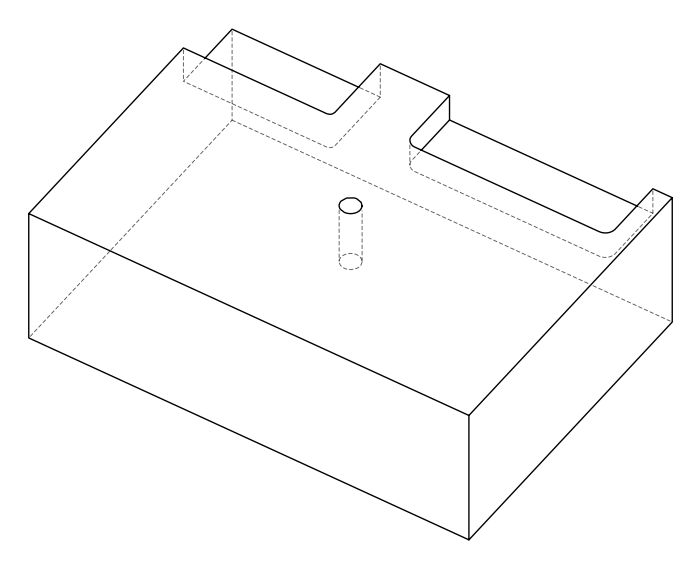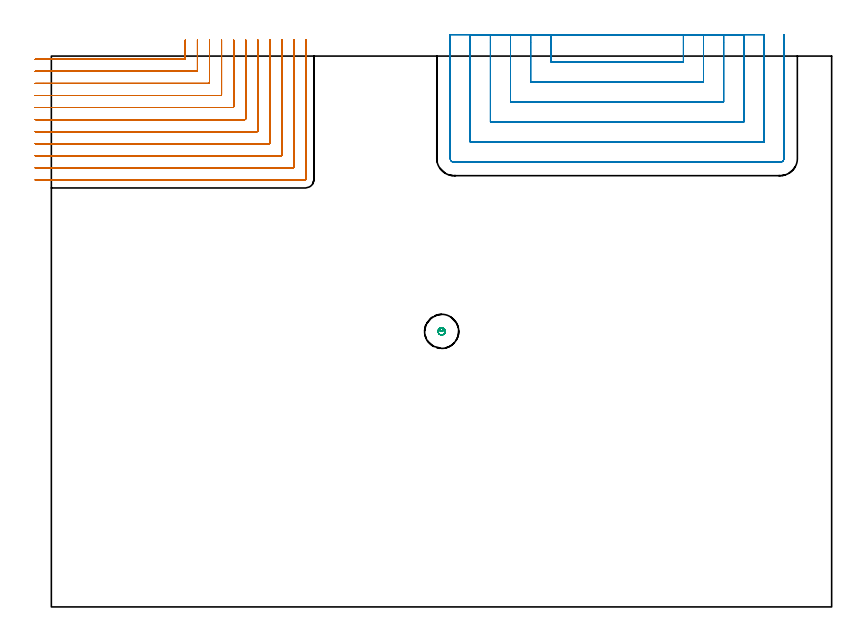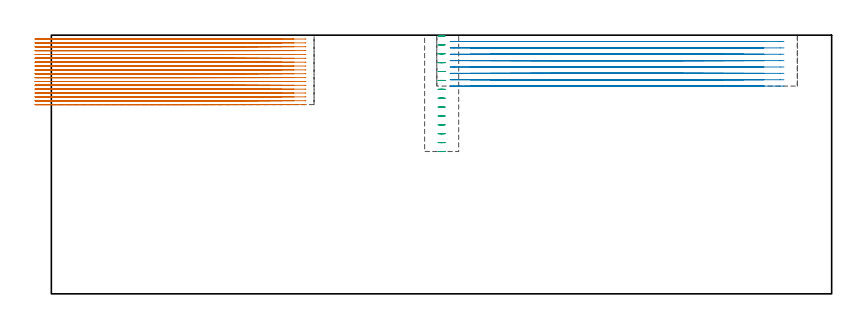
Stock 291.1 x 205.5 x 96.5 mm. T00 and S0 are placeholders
(PLAN: 3 operations, 1 tool changes, 76.9 min)
(1 MILL_CORNER_NOTCH_RECTANGULAR | CORNER_NOTCH_RECTANGULAR | NXT0201_008 | Follow Part, ap 1.5, ae 75% | 47.78 min | 124832 mm3)
(2 MILL_SLOT | SLOT_PARTIAL_RECTANGULAR | NXT0201_010 | Follow Part, ap 2.5, ae 75% | 28.43 min | 113656 mm3)
(3 MILL_BLIND_HOLE_FROM_SOLID_MATERIAL | STEP1POCKET | NXT0201_010 | Spiral | 0.73 min | 5492 mm3)
(TOOL NXT0201_008 | ENDMILL 6mm [2P460-0600-NA 1630] | D6 FL26 Z6)
(TOOL NXT0201_010 | ENDMILL 10mm [2P460-1000-NA 1630] | D10 FL30 Z6)
(OP 1 MILL_CORNER_NOTCH_RECTANGULAR)
G17 G21 G94 G90
T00 M6
G54
G17 G0 G90 X-6. Y204.3 S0 M3
G43 Z106.5 H1
Z95.061
G94 G1 X-3. F250.
X49.704 F500.
G3 X50. Y204.596 R0.3
G1 Y208.5
Y211.5 F250.
G0 Z106.5
X-6. Y199.8
Z95.061
G1 X-3.
X54.203 F500.
G3 X54.5 Y200.097 R0.3
G1 Y208.5
Y211.5 F250.
G0 Z106.5
X-6. Y195.3
Z95.061
G1 X-3.
X58.703 F500.
G3 X59. Y195.597 R0.3
G1 Y208.5
Y211.5 F250.
G0 Z106.5
X-6. Y190.8
Z95.061
G1 X-3.
X63.203 F500.
G3 X63.5 Y191.097 R0.3
G1 Y208.5
Y211.5 F250.
G0 Z106.5
X-6. Y186.3
Z95.061
G1 X-3.
X67.703 F500.
G3 X68. Y186.597 R0.3
G1 Y208.5
Y211.5 F250.
G0 Z106.5
X-6. Y181.8
Z95.061
G1 X-3.
X72.203 F500.
G3 X72.5 Y182.097 R0.3
G1 Y208.5
Y211.5 F250.
G0 Z106.5
X-6. Y177.3
Z95.061
G1 X-3.
X76.703 F500.
G3 X77. Y177.597 R0.3
G1 Y208.5
Y211.5 F250.
G0 Z106.5
X-6. Y172.8
Z95.061
G1 X-3.
X81.203 F500.
G3 X81.5 Y173.097 R0.3
G1 Y208.5
Y211.5 F250.
G0 Z106.5
X-6. Y168.3
Z95.061
G1 X-3.
X85.702 F500.
G3 X86. Y168.598 R0.3
G1 Y208.5
Y211.5 F250.
G0 Z106.5
X-6. Y163.8
Z95.061
G1 X-3.
X90.202 F500.
G3 X90.5 Y164.098 R0.3
G1 Y208.5
Y211.5 F250.
G0 Z106.5
X-6. Y159.3
Z95.061
G1 X-3.
X94.702 F500.
G3 X95. Y159.598 R0.3
G1 Y208.5
Y211.5 F250.
G0 Z106.5
X-6. Y204.3
Z93.622
G1 X-3.
X49.704 F500.
G3 X50. Y204.596 R0.3
G1 Y208.5
Y211.5 F250.
G0 Z106.5
X-6. Y199.8
Z93.622
G1 X-3.
X54.203 F500.
G3 X54.5 Y200.097 R0.3
G1 Y208.5
Y211.5 F250.
G0 Z106.5
X-6. Y195.3
Z93.622
G1 X-3.
X58.703 F500.
G3 X59. Y195.597 R0.3
G1 Y208.5
Y211.5 F250.
G0 Z106.5
X-6. Y190.8
Z93.622
G1 X-3.
X63.203 F500.
G3 X63.5 Y191.097 R0.3
G1 Y208.5
Y211.5 F250.
G0 Z106.5
X-6. Y186.3
Z93.622
G1 X-3.
X67.703 F500.
G3 X68. Y186.597 R0.3
G1 Y208.5
Y211.5 F250.
G0 Z106.5
X-6. Y181.8
Z93.622
G1 X-3.
X72.203 F500.
G3 X72.5 Y182.097 R0.3
G1 Y208.5
Y211.5 F250.
G0 Z106.5
X-6. Y177.3
Z93.622
G1 X-3.
X76.703 F500.
G3 X77. Y177.597 R0.3
G1 Y208.5
Y211.5 F250.
G0 Z106.5
X-6. Y172.8
Z93.622
G1 X-3.
X81.203 F500.
G3 X81.5 Y173.097 R0.3
G1 Y208.5
Y211.5 F250.
G0 Z106.5
X-6. Y168.3
Z93.622
G1 X-3.
X85.702 F500.
G3 X86. Y168.598 R0.3
G1 Y208.5
Y211.5 F250.
G0 Z106.5
X-6. Y163.8
Z93.622
G1 X-3.
X90.202 F500.
G3 X90.5 Y164.098 R0.3
G1 Y208.5
Y211.5 F250.
G0 Z106.5
X-6. Y159.3
Z93.622
G1 X-3.
X94.702 F500.
G3 X95. Y159.598 R0.3
G1 Y208.5
Y211.5 F250.
G0 Z106.5
X-6. Y204.3
Z92.183
G1 X-3.
X49.704 F500.
G3 X50. Y204.596 R0.3
G1 Y208.5
Y211.5 F250.
G0 Z106.5
X-6. Y199.8
Z92.183
G1 X-3.
X54.203 F500.
G3 X54.5 Y200.097 R0.3
G1 Y208.5
Y211.5 F250.
G0 Z106.5
X-6. Y195.3
Z92.183
G1 X-3.
X58.703 F500.
G3 X59. Y195.597 R0.3
G1 Y208.5
Y211.5 F250.
G0 Z106.5
X-6. Y190.8
Z92.183
G1 X-3.
X63.203 F500.
G3 X63.5 Y191.097 R0.3
G1 Y208.5
Y211.5 F250.
G0 Z106.5
X-6. Y186.3
Z92.183
G1 X-3.
X67.703 F500.
G3 X68. Y186.597 R0.3
G1 Y208.5
Y211.5 F250.
G0 Z106.5
X-6. Y181.8
Z92.183
G1 X-3.
X72.203 F500.
G3 X72.5 Y182.097 R0.3
G1 Y208.5
Y211.5 F250.
G0 Z106.5
X-6. Y177.3
Z92.183
G1 X-3.
X76.703 F500.
G3 X77. Y177.597 R0.3
G1 Y208.5
Y211.5 F250.
G0 Z106.5
X-6. Y172.8
Z92.183
G1 X-3.
X81.203 F500.
G3 X81.5 Y173.097 R0.3
G1 Y208.5
Y211.5 F250.
G0 Z106.5
X-6. Y168.3
Z92.183
G1 X-3.
X85.702 F500.
G3 X86. Y168.598 R0.3
G1 Y208.5
Y211.5 F250.
G0 Z106.5
X-6. Y163.8
Z92.183
G1 X-3.
X90.202 F500.
G3 X90.5 Y164.098 R0.3
G1 Y208.5
Y211.5 F250.
G0 Z106.5
X-6. Y159.3
Z92.183
G1 X-3.
X94.702 F500.
G3 X95. Y159.598 R0.3
G1 Y208.5
Y211.5 F250.
G0 Z106.5
X-6. Y204.3
Z90.744
G1 X-3.
X49.704 F500.
G3 X50. Y204.596 R0.3
G1 Y208.5
Y211.5 F250.
G0 Z106.5
X-6. Y199.8
Z90.744
G1 X-3.
X54.203 F500.
G3 X54.5 Y200.097 R0.3
G1 Y208.5
Y211.5 F250.
G0 Z106.5
X-6. Y195.3
Z90.744
G1 X-3.
X58.703 F500.
G3 X59. Y195.597 R0.3
G1 Y208.5
Y211.5 F250.
G0 Z106.5
X-6. Y190.8
Z90.744
G1 X-3.
X63.203 F500.
G3 X63.5 Y191.097 R0.3
G1 Y208.5
Y211.5 F250.
G0 Z106.5
X-6. Y186.3
Z90.744
G1 X-3.
X67.703 F500.
G3 X68. Y186.597 R0.3
G1 Y208.5
Y211.5 F250.
G0 Z106.5
X-6. Y181.8
Z90.744
G1 X-3.
X72.203 F500.
G3 X72.5 Y182.097 R0.3
G1 Y208.5
Y211.5 F250.
G0 Z106.5
X-6. Y177.3
Z90.744
G1 X-3.
X76.703 F500.
G3 X77. Y177.597 R0.3
G1 Y208.5
Y211.5 F250.
G0 Z106.5
X-6. Y172.8
Z90.744
G1 X-3.
X81.203 F500.
G3 X81.5 Y173.097 R0.3
G1 Y208.5
Y211.5 F250.
G0 Z106.5
X-6. Y168.3
Z90.744
G1 X-3.
X85.702 F500.
G3 X86. Y168.598 R0.3
G1 Y208.5
Y211.5 F250.
G0 Z106.5
X-6. Y163.8
Z90.744
G1 X-3.
X90.202 F500.
G3 X90.5 Y164.098 R0.3
G1 Y208.5
Y211.5 F250.
G0 Z106.5
X-6. Y159.3
Z90.744
G1 X-3.
X94.702 F500.
G3 X95. Y159.598 R0.3
G1 Y208.5
Y211.5 F250.
G0 Z106.5
X-6. Y204.3
Z89.305
G1 X-3.
X49.704 F500.
G3 X50. Y204.596 R0.3
G1 Y208.5
Y211.5 F250.
G0 Z106.5
X-6. Y199.8
Z89.305
G1 X-3.
X54.203 F500.
G3 X54.5 Y200.097 R0.3
G1 Y208.5
Y211.5 F250.
G0 Z106.5
X-6. Y195.3
Z89.305
G1 X-3.
X58.703 F500.
G3 X59. Y195.597 R0.3
G1 Y208.5
Y211.5 F250.
G0 Z106.5
X-6. Y190.8
Z89.305
G1 X-3.
X63.203 F500.
G3 X63.5 Y191.097 R0.3
G1 Y208.5
Y211.5 F250.
G0 Z106.5
X-6. Y186.3
Z89.305
G1 X-3.
X67.703 F500.
G3 X68. Y186.597 R0.3
G1 Y208.5
Y211.5 F250.
G0 Z106.5
X-6. Y181.8
Z89.305
G1 X-3.
X72.203 F500.
G3 X72.5 Y182.097 R0.3
G1 Y208.5
Y211.5 F250.
G0 Z106.5
X-6. Y177.3
Z89.305
G1 X-3.
X76.703 F500.
G3 X77. Y177.597 R0.3
G1 Y208.5
Y211.5 F250.
G0 Z106.5
X-6. Y172.8
Z89.305
G1 X-3.
X81.203 F500.
G3 X81.5 Y173.097 R0.3
G1 Y208.5
Y211.5 F250.
G0 Z106.5
X-6. Y168.3
Z89.305
G1 X-3.
X85.702 F500.
G3 X86. Y168.598 R0.3
G1 Y208.5
Y211.5 F250.
G0 Z106.5
X-6. Y163.8
Z89.305
G1 X-3.
X90.202 F500.
G3 X90.5 Y164.098 R0.3
G1 Y208.5
Y211.5 F250.
G0 Z106.5
X-6. Y159.3
Z89.305
G1 X-3.
X94.702 F500.
G3 X95. Y159.598 R0.3
G1 Y208.5
Y211.5 F250.
G0 Z106.5
X-6. Y204.3
Z87.867
G1 X-3.
X49.704 F500.
G3 X50. Y204.596 R0.3
G1 Y208.5
Y211.5 F250.
G0 Z106.5
X-6. Y199.8
Z87.867
G1 X-3.
X54.203 F500.
G3 X54.5 Y200.097 R0.3
G1 Y208.5
Y211.5 F250.
G0 Z106.5
X-6. Y195.3
Z87.867
G1 X-3.
X58.703 F500.
G3 X59. Y195.597 R0.3
G1 Y208.5
Y211.5 F250.
G0 Z106.5
X-6. Y190.8
Z87.867
G1 X-3.
X63.203 F500.
G3 X63.5 Y191.097 R0.3
G1 Y208.5
Y211.5 F250.
G0 Z106.5
X-6. Y186.3
Z87.867
G1 X-3.
X67.703 F500.
G3 X68. Y186.597 R0.3
G1 Y208.5
Y211.5 F250.
G0 Z106.5
X-6. Y181.8
Z87.867
G1 X-3.
X72.203 F500.
G3 X72.5 Y182.097 R0.3
G1 Y208.5
Y211.5 F250.
G0 Z106.5
X-6. Y177.3
Z87.867
G1 X-3.
X76.703 F500.
G3 X77. Y177.597 R0.3
G1 Y208.5
Y211.5 F250.
G0 Z106.5
X-6. Y172.8
Z87.867
G1 X-3.
X81.203 F500.
G3 X81.5 Y173.097 R0.3
G1 Y208.5
Y211.5 F250.
G0 Z106.5
X-6. Y168.3
Z87.867
G1 X-3.
X85.702 F500.
G3 X86. Y168.598 R0.3
G1 Y208.5
Y211.5 F250.
G0 Z106.5
X-6. Y163.8
Z87.867
G1 X-3.
X90.202 F500.
G3 X90.5 Y164.098 R0.3
G1 Y208.5
Y211.5 F250.
G0 Z106.5
X-6. Y159.3
Z87.867
G1 X-3.
X94.702 F500.
G3 X95. Y159.598 R0.3
G1 Y208.5
Y211.5 F250.
G0 Z106.5
X-6. Y204.3
Z86.428
G1 X-3.
X49.704 F500.
G3 X50. Y204.596 R0.3
G1 Y208.5
Y211.5 F250.
G0 Z106.5
X-6. Y199.8
Z86.428
G1 X-3.
X54.203 F500.
G3 X54.5 Y200.097 R0.3
G1 Y208.5
Y211.5 F250.
G0 Z106.5
X-6. Y195.3
Z86.428
G1 X-3.
X58.703 F500.
G3 X59. Y195.597 R0.3
G1 Y208.5
Y211.5 F250.
G0 Z106.5
X-6. Y190.8
Z86.428
G1 X-3.
X63.203 F500.
G3 X63.5 Y191.097 R0.3
G1 Y208.5
Y211.5 F250.
G0 Z106.5
X-6. Y186.3
Z86.428
G1 X-3.
X67.703 F500.
G3 X68. Y186.597 R0.3
G1 Y208.5
Y211.5 F250.
G0 Z106.5
X-6. Y181.8
Z86.428
G1 X-3.
X72.203 F500.
G3 X72.5 Y182.097 R0.3
G1 Y208.5
Y211.5 F250.
G0 Z106.5
X-6. Y177.3
Z86.428
G1 X-3.
X76.703 F500.
G3 X77. Y177.597 R0.3
G1 Y208.5
Y211.5 F250.
G0 Z106.5
X-6. Y172.8
Z86.428
G1 X-3.
X81.203 F500.
G3 X81.5 Y173.097 R0.3
G1 Y208.5
Y211.5 F250.
G0 Z106.5
X-6. Y168.3
Z86.428
G1 X-3.
X85.702 F500.
G3 X86. Y168.598 R0.3
G1 Y208.5
Y211.5 F250.
G0 Z106.5
X-6. Y163.8
Z86.428
G1 X-3.
X90.202 F500.
G3 X90.5 Y164.098 R0.3
G1 Y208.5
Y211.5 F250.
G0 Z106.5
X-6. Y159.3
Z86.428
G1 X-3.
X94.702 F500.
G3 X95. Y159.598 R0.3
G1 Y208.5
Y211.5 F250.
G0 Z106.5
X-6. Y204.3
Z84.989
G1 X-3.
X49.704 F500.
G3 X50. Y204.596 R0.3
G1 Y208.5
Y211.5 F250.
G0 Z106.5
X-6. Y199.8
Z84.989
G1 X-3.
X54.203 F500.
G3 X54.5 Y200.097 R0.3
G1 Y208.5
Y211.5 F250.
G0 Z106.5
X-6. Y195.3
Z84.989
G1 X-3.
X58.703 F500.
G3 X59. Y195.597 R0.3
G1 Y208.5
Y211.5 F250.
G0 Z106.5
X-6. Y190.8
Z84.989
G1 X-3.
X63.203 F500.
G3 X63.5 Y191.097 R0.3
G1 Y208.5
Y211.5 F250.
G0 Z106.5
X-6. Y186.3
Z84.989
G1 X-3.
X67.703 F500.
G3 X68. Y186.597 R0.3
G1 Y208.5
Y211.5 F250.
G0 Z106.5
X-6. Y181.8
Z84.989
G1 X-3.
X72.203 F500.
G3 X72.5 Y182.097 R0.3
G1 Y208.5
Y211.5 F250.
G0 Z106.5
X-6. Y177.3
Z84.989
G1 X-3.
X76.703 F500.
G3 X77. Y177.597 R0.3
G1 Y208.5
Y211.5 F250.
G0 Z106.5
X-6. Y172.8
Z84.989
G1 X-3.
X81.203 F500.
G3 X81.5 Y173.097 R0.3
G1 Y208.5
Y211.5 F250.
G0 Z106.5
X-6. Y168.3
Z84.989
G1 X-3.
X85.702 F500.
G3 X86. Y168.598 R0.3
G1 Y208.5
Y211.5 F250.
G0 Z106.5
X-6. Y163.8
Z84.989
G1 X-3.
X90.202 F500.
G3 X90.5 Y164.098 R0.3
G1 Y208.5
Y211.5 F250.
G0 Z106.5
X-6. Y159.3
Z84.989
G1 X-3.
X94.702 F500.
G3 X95. Y159.598 R0.3
G1 Y208.5
Y211.5 F250.
G0 Z106.5
X-6. Y204.3
Z83.55
G1 X-3.
X49.704 F500.
G3 X50. Y204.596 R0.3
G1 Y208.5
Y211.5 F250.
G0 Z106.5
X-6. Y199.8
Z83.55
G1 X-3.
X54.203 F500.
G3 X54.5 Y200.097 R0.3
G1 Y208.5
Y211.5 F250.
G0 Z106.5
X-6. Y195.3
Z83.55
G1 X-3.
X58.703 F500.
G3 X59. Y195.597 R0.3
G1 Y208.5
Y211.5 F250.
G0 Z106.5
X-6. Y190.8
Z83.55
G1 X-3.
X63.203 F500.
G3 X63.5 Y191.097 R0.3
G1 Y208.5
Y211.5 F250.
G0 Z106.5
X-6. Y186.3
Z83.55
G1 X-3.
X67.703 F500.
G3 X68. Y186.597 R0.3
G1 Y208.5
Y211.5 F250.
G0 Z106.5
X-6. Y181.8
Z83.55
G1 X-3.
X72.203 F500.
G3 X72.5 Y182.097 R0.3
G1 Y208.5
Y211.5 F250.
G0 Z106.5
X-6. Y177.3
Z83.55
G1 X-3.
X76.703 F500.
G3 X77. Y177.597 R0.3
G1 Y208.5
Y211.5 F250.
G0 Z106.5
X-6. Y172.8
Z83.55
G1 X-3.
X81.203 F500.
G3 X81.5 Y173.097 R0.3
G1 Y208.5
Y211.5 F250.
G0 Z106.5
X-6. Y168.3
Z83.55
G1 X-3.
X85.702 F500.
G3 X86. Y168.598 R0.3
G1 Y208.5
Y211.5 F250.
G0 Z106.5
X-6. Y163.8
Z83.55
G1 X-3.
X90.202 F500.
G3 X90.5 Y164.098 R0.3
G1 Y208.5
Y211.5 F250.
G0 Z106.5
X-6. Y159.3
Z83.55
G1 X-3.
X94.702 F500.
G3 X95. Y159.598 R0.3
G1 Y208.5
Y211.5 F250.
G0 Z106.5
X-6. Y204.3
Z82.111
G1 X-3.
X49.704 F500.
G3 X50. Y204.596 R0.3
G1 Y208.5
Y211.5 F250.
G0 Z106.5
X-6. Y199.8
Z82.111
G1 X-3.
X54.203 F500.
G3 X54.5 Y200.097 R0.3
G1 Y208.5
Y211.5 F250.
G0 Z106.5
X-6. Y195.3
Z82.111
G1 X-3.
X58.703 F500.
G3 X59. Y195.597 R0.3
G1 Y208.5
Y211.5 F250.
G0 Z106.5
X-6. Y190.8
Z82.111
G1 X-3.
X63.203 F500.
G3 X63.5 Y191.097 R0.3
G1 Y208.5
Y211.5 F250.
G0 Z106.5
X-6. Y186.3
Z82.111
G1 X-3.
X67.703 F500.
G3 X68. Y186.597 R0.3
G1 Y208.5
Y211.5 F250.
G0 Z106.5
X-6. Y181.8
Z82.111
G1 X-3.
X72.203 F500.
G3 X72.5 Y182.097 R0.3
G1 Y208.5
Y211.5 F250.
G0 Z106.5
X-6. Y177.3
Z82.111
G1 X-3.
X76.703 F500.
G3 X77. Y177.597 R0.3
G1 Y208.5
Y211.5 F250.
G0 Z106.5
X-6. Y172.8
Z82.111
G1 X-3.
X81.203 F500.
G3 X81.5 Y173.097 R0.3
G1 Y208.5
Y211.5 F250.
G0 Z106.5
X-6. Y168.3
Z82.111
G1 X-3.
X85.702 F500.
G3 X86. Y168.598 R0.3
G1 Y208.5
Y211.5 F250.
G0 Z106.5
X-6. Y163.8
Z82.111
G1 X-3.
X90.202 F500.
G3 X90.5 Y164.098 R0.3
G1 Y208.5
Y211.5 F250.
G0 Z106.5
X-6. Y159.3
Z82.111
G1 X-3.
X94.702 F500.
G3 X95. Y159.598 R0.3
G1 Y208.5
Y211.5 F250.
G0 Z106.5
X-6. Y204.3
Z80.672
G1 X-3.
X49.704 F500.
G3 X50. Y204.596 R0.3
G1 Y208.5
Y211.5 F250.
G0 Z106.5
X-6. Y199.8
Z80.672
G1 X-3.
X54.203 F500.
G3 X54.5 Y200.097 R0.3
G1 Y208.5
Y211.5 F250.
G0 Z106.5
X-6. Y195.3
Z80.672
G1 X-3.
X58.703 F500.
G3 X59. Y195.597 R0.3
G1 Y208.5
Y211.5 F250.
G0 Z106.5
X-6. Y190.8
Z80.672
G1 X-3.
X63.203 F500.
G3 X63.5 Y191.097 R0.3
G1 Y208.5
Y211.5 F250.
G0 Z106.5
X-6. Y186.3
Z80.672
G1 X-3.
X67.703 F500.
G3 X68. Y186.597 R0.3
G1 Y208.5
Y211.5 F250.
G0 Z106.5
X-6. Y181.8
Z80.672
G1 X-3.
X72.203 F500.
G3 X72.5 Y182.097 R0.3
G1 Y208.5
Y211.5 F250.
G0 Z106.5
X-6. Y177.3
Z80.672
G1 X-3.
X76.703 F500.
G3 X77. Y177.597 R0.3
G1 Y208.5
Y211.5 F250.
G0 Z106.5
X-6. Y172.8
Z80.672
G1 X-3.
X81.203 F500.
G3 X81.5 Y173.097 R0.3
G1 Y208.5
Y211.5 F250.
G0 Z106.5
X-6. Y168.3
Z80.672
G1 X-3.
X85.702 F500.
G3 X86. Y168.598 R0.3
G1 Y208.5
Y211.5 F250.
G0 Z106.5
X-6. Y163.8
Z80.672
G1 X-3.
X90.202 F500.
G3 X90.5 Y164.098 R0.3
G1 Y208.5
Y211.5 F250.
G0 Z106.5
X-6. Y159.3
Z80.672
G1 X-3.
X94.702 F500.
G3 X95. Y159.598 R0.3
G1 Y208.5
Y211.5 F250.
G0 Z106.5
X-6. Y204.3
Z79.233
G1 X-3.
X49.704 F500.
G3 X50. Y204.596 R0.3
G1 Y208.5
Y211.5 F250.
G0 Z106.5
X-6. Y199.8
Z79.233
G1 X-3.
X54.203 F500.
G3 X54.5 Y200.097 R0.3
G1 Y208.5
Y211.5 F250.
G0 Z106.5
X-6. Y195.3
Z79.233
G1 X-3.
X58.703 F500.
G3 X59. Y195.597 R0.3
G1 Y208.5
Y211.5 F250.
G0 Z106.5
X-6. Y190.8
Z79.233
G1 X-3.
X63.203 F500.
G3 X63.5 Y191.097 R0.3
G1 Y208.5
Y211.5 F250.
G0 Z106.5
X-6. Y186.3
Z79.233
G1 X-3.
X67.703 F500.
G3 X68. Y186.597 R0.3
G1 Y208.5
Y211.5 F250.
G0 Z106.5
X-6. Y181.8
Z79.233
G1 X-3.
X72.203 F500.
G3 X72.5 Y182.097 R0.3
G1 Y208.5
Y211.5 F250.
G0 Z106.5
X-6. Y177.3
Z79.233
G1 X-3.
X76.703 F500.
G3 X77. Y177.597 R0.3
G1 Y208.5
Y211.5 F250.
G0 Z106.5
X-6. Y172.8
Z79.233
G1 X-3.
X81.203 F500.
G3 X81.5 Y173.097 R0.3
G1 Y208.5
Y211.5 F250.
G0 Z106.5
X-6. Y168.3
Z79.233
G1 X-3.
X85.702 F500.
G3 X86. Y168.598 R0.3
G1 Y208.5
Y211.5 F250.
G0 Z106.5
X-6. Y163.8
Z79.233
G1 X-3.
X90.202 F500.
G3 X90.5 Y164.098 R0.3
G1 Y208.5
Y211.5 F250.
G0 Z106.5
X-6. Y159.3
Z79.233
G1 X-3.
X94.702 F500.
G3 X95. Y159.598 R0.3
G1 Y208.5
Y211.5 F250.
G0 Z106.5
X-6. Y204.3
Z77.794
G1 X-3.
X49.704 F500.
G3 X50. Y204.596 R0.3
G1 Y208.5
Y211.5 F250.
G0 Z106.5
X-6. Y199.8
Z77.794
G1 X-3.
X54.203 F500.
G3 X54.5 Y200.097 R0.3
G1 Y208.5
Y211.5 F250.
G0 Z106.5
X-6. Y195.3
Z77.794
G1 X-3.
X58.703 F500.
G3 X59. Y195.597 R0.3
G1 Y208.5
Y211.5 F250.
G0 Z106.5
X-6. Y190.8
Z77.794
G1 X-3.
X63.203 F500.
G3 X63.5 Y191.097 R0.3
G1 Y208.5
Y211.5 F250.
G0 Z106.5
X-6. Y186.3
Z77.794
G1 X-3.
X67.703 F500.
G3 X68. Y186.597 R0.3
G1 Y208.5
Y211.5 F250.
G0 Z106.5
X-6. Y181.8
Z77.794
G1 X-3.
X72.203 F500.
G3 X72.5 Y182.097 R0.3
G1 Y208.5
Y211.5 F250.
G0 Z106.5
X-6. Y177.3
Z77.794
G1 X-3.
X76.703 F500.
G3 X77. Y177.597 R0.3
G1 Y208.5
Y211.5 F250.
G0 Z106.5
X-6. Y172.8
Z77.794
G1 X-3.
X81.203 F500.
G3 X81.5 Y173.097 R0.3
G1 Y208.5
Y211.5 F250.
G0 Z106.5
X-6. Y168.3
Z77.794
G1 X-3.
X85.702 F500.
G3 X86. Y168.598 R0.3
G1 Y208.5
Y211.5 F250.
G0 Z106.5
X-6. Y163.8
Z77.794
G1 X-3.
X90.202 F500.
G3 X90.5 Y164.098 R0.3
G1 Y208.5
Y211.5 F250.
G0 Z106.5
X-6. Y159.3
Z77.794
G1 X-3.
X94.702 F500.
G3 X95. Y159.598 R0.3
G1 Y208.5
Y211.5 F250.
G0 Z106.5
X-6. Y204.3
Z76.356
G1 X-3.
X49.704 F500.
G3 X50. Y204.596 R0.3
G1 Y208.5
Y211.5 F250.
G0 Z106.5
X-6. Y199.8
Z76.356
G1 X-3.
X54.203 F500.
G3 X54.5 Y200.097 R0.3
G1 Y208.5
Y211.5 F250.
G0 Z106.5
X-6. Y195.3
Z76.356
G1 X-3.
X58.703 F500.
G3 X59. Y195.597 R0.3
G1 Y208.5
Y211.5 F250.
G0 Z106.5
X-6. Y190.8
Z76.356
G1 X-3.
X63.203 F500.
G3 X63.5 Y191.097 R0.3
G1 Y208.5
Y211.5 F250.
G0 Z106.5
X-6. Y186.3
Z76.356
G1 X-3.
X67.703 F500.
G3 X68. Y186.597 R0.3
G1 Y208.5
Y211.5 F250.
G0 Z106.5
X-6. Y181.8
Z76.356
G1 X-3.
X72.203 F500.
G3 X72.5 Y182.097 R0.3
G1 Y208.5
Y211.5 F250.
G0 Z106.5
X-6. Y177.3
Z76.356
G1 X-3.
X76.703 F500.
G3 X77. Y177.597 R0.3
G1 Y208.5
Y211.5 F250.
G0 Z106.5
X-6. Y172.8
Z76.356
G1 X-3.
X81.203 F500.
G3 X81.5 Y173.097 R0.3
G1 Y208.5
Y211.5 F250.
G0 Z106.5
X-6. Y168.3
Z76.356
G1 X-3.
X85.702 F500.
G3 X86. Y168.598 R0.3
G1 Y208.5
Y211.5 F250.
G0 Z106.5
X-6. Y163.8
Z76.356
G1 X-3.
X90.202 F500.
G3 X90.5 Y164.098 R0.3
G1 Y208.5
Y211.5 F250.
G0 Z106.5
X-6. Y159.3
Z76.356
G1 X-3.
X94.702 F500.
G3 X95. Y159.598 R0.3
G1 Y208.5
Y211.5 F250.
G0 Z106.5
X-6. Y204.3
Z74.917
G1 X-3.
X49.704 F500.
G3 X50. Y204.596 R0.3
G1 Y208.5
Y211.5 F250.
G0 Z106.5
X-6. Y199.8
Z74.917
G1 X-3.
X54.203 F500.
G3 X54.5 Y200.097 R0.3
G1 Y208.5
Y211.5 F250.
G0 Z106.5
X-6. Y195.3
Z74.917
G1 X-3.
X58.703 F500.
G3 X59. Y195.597 R0.3
G1 Y208.5
Y211.5 F250.
G0 Z106.5
X-6. Y190.8
Z74.917
G1 X-3.
X63.203 F500.
G3 X63.5 Y191.097 R0.3
G1 Y208.5
Y211.5 F250.
G0 Z106.5
X-6. Y186.3
Z74.917
G1 X-3.
X67.703 F500.
G3 X68. Y186.597 R0.3
G1 Y208.5
Y211.5 F250.
G0 Z106.5
X-6. Y181.8
Z74.917
G1 X-3.
X72.203 F500.
G3 X72.5 Y182.097 R0.3
G1 Y208.5
Y211.5 F250.
G0 Z106.5
X-6. Y177.3
Z74.917
G1 X-3.
X76.703 F500.
G3 X77. Y177.597 R0.3
G1 Y208.5
Y211.5 F250.
G0 Z106.5
X-6. Y172.8
Z74.917
G1 X-3.
X81.203 F500.
G3 X81.5 Y173.097 R0.3
G1 Y208.5
Y211.5 F250.
G0 Z106.5
X-6. Y168.3
Z74.917
G1 X-3.
X85.702 F500.
G3 X86. Y168.598 R0.3
G1 Y208.5
Y211.5 F250.
G0 Z106.5
X-6. Y163.8
Z74.917
G1 X-3.
X90.202 F500.
G3 X90.5 Y164.098 R0.3
G1 Y208.5
Y211.5 F250.
G0 Z106.5
X-6. Y159.3
Z74.917
G1 X-3.
X94.702 F500.
G3 X95. Y159.598 R0.3
G1 Y208.5
Y211.5 F250.
G0 Z106.5
X-6. Y204.3
Z73.478
G1 X-3.
X49.704 F500.
G3 X50. Y204.596 R0.3
G1 Y208.5
Y211.5 F250.
G0 Z106.5
X-6. Y199.8
Z73.478
G1 X-3.
X54.203 F500.
G3 X54.5 Y200.097 R0.3
G1 Y208.5
Y211.5 F250.
G0 Z106.5
X-6. Y195.3
Z73.478
G1 X-3.
X58.703 F500.
G3 X59. Y195.597 R0.3
G1 Y208.5
Y211.5 F250.
G0 Z106.5
X-6. Y190.8
Z73.478
G1 X-3.
X63.203 F500.
G3 X63.5 Y191.097 R0.3
G1 Y208.5
Y211.5 F250.
G0 Z106.5
X-6. Y186.3
Z73.478
G1 X-3.
X67.703 F500.
G3 X68. Y186.597 R0.3
G1 Y208.5
Y211.5 F250.
G0 Z106.5
X-6. Y181.8
Z73.478
G1 X-3.
X72.203 F500.
G3 X72.5 Y182.097 R0.3
G1 Y208.5
Y211.5 F250.
G0 Z106.5
X-6. Y177.3
Z73.478
G1 X-3.
X76.703 F500.
G3 X77. Y177.597 R0.3
G1 Y208.5
Y211.5 F250.
G0 Z106.5
X-6. Y172.8
Z73.478
G1 X-3.
X81.203 F500.
G3 X81.5 Y173.097 R0.3
G1 Y208.5
Y211.5 F250.
G0 Z106.5
X-6. Y168.3
Z73.478
G1 X-3.
X85.702 F500.
G3 X86. Y168.598 R0.3
G1 Y208.5
Y211.5 F250.
G0 Z106.5
X-6. Y163.8
Z73.478
G1 X-3.
X90.202 F500.
G3 X90.5 Y164.098 R0.3
G1 Y208.5
Y211.5 F250.
G0 Z106.5
X-6. Y159.3
Z73.478
G1 X-3.
X94.702 F500.
G3 X95. Y159.598 R0.3
G1 Y208.5
Y211.5 F250.
G0 Z106.5
X-6. Y204.3
Z72.039
G1 X-3.
X49.704 F500.
G3 X50. Y204.596 R0.3
G1 Y208.5
Y211.5 F250.
G0 Z106.5
X-6. Y199.8
Z72.039
G1 X-3.
X54.203 F500.
G3 X54.5 Y200.097 R0.3
G1 Y208.5
Y211.5 F250.
G0 Z106.5
X-6. Y195.3
Z72.039
G1 X-3.
X58.703 F500.
G3 X59. Y195.597 R0.3
G1 Y208.5
Y211.5 F250.
G0 Z106.5
X-6. Y190.8
Z72.039
G1 X-3.
X63.203 F500.
G3 X63.5 Y191.097 R0.3
G1 Y208.5
Y211.5 F250.
G0 Z106.5
X-6. Y186.3
Z72.039
G1 X-3.
X67.703 F500.
G3 X68. Y186.597 R0.3
G1 Y208.5
Y211.5 F250.
G0 Z106.5
X-6. Y181.8
Z72.039
G1 X-3.
X72.203 F500.
G3 X72.5 Y182.097 R0.3
G1 Y208.5
Y211.5 F250.
G0 Z106.5
X-6. Y177.3
Z72.039
G1 X-3.
X76.703 F500.
G3 X77. Y177.597 R0.3
G1 Y208.5
Y211.5 F250.
G0 Z106.5
X-6. Y172.8
Z72.039
G1 X-3.
X81.203 F500.
G3 X81.5 Y173.097 R0.3
G1 Y208.5
Y211.5 F250.
G0 Z106.5
X-6. Y168.3
Z72.039
G1 X-3.
X85.702 F500.
G3 X86. Y168.598 R0.3
G1 Y208.5
Y211.5 F250.
G0 Z106.5
X-6. Y163.8
Z72.039
G1 X-3.
X90.202 F500.
G3 X90.5 Y164.098 R0.3
G1 Y208.5
Y211.5 F250.
G0 Z106.5
X-6. Y159.3
Z72.039
G1 X-3.
X94.702 F500.
G3 X95. Y159.598 R0.3
G1 Y208.5
Y211.5 F250.
G0 Z106.5
X-6. Y204.3
Z70.6
G1 X-3.
X49.704 F500.
G3 X50. Y204.596 R0.3
G1 Y208.5
Y211.5 F250.
G0 Z106.5
X-6. Y199.8
Z70.6
G1 X-3.
X54.203 F500.
G3 X54.5 Y200.097 R0.3
G1 Y208.5
Y211.5 F250.
G0 Z106.5
X-6. Y195.3
Z70.6
G1 X-3.
X58.703 F500.
G3 X59. Y195.597 R0.3
G1 Y208.5
Y211.5 F250.
G0 Z106.5
X-6. Y190.8
Z70.6
G1 X-3.
X63.203 F500.
G3 X63.5 Y191.097 R0.3
G1 Y208.5
Y211.5 F250.
G0 Z106.5
X-6. Y186.3
Z70.6
G1 X-3.
X67.703 F500.
G3 X68. Y186.597 R0.3
G1 Y208.5
Y211.5 F250.
G0 Z106.5
X-6. Y181.8
Z70.6
G1 X-3.
X72.203 F500.
G3 X72.5 Y182.097 R0.3
G1 Y208.5
Y211.5 F250.
G0 Z106.5
X-6. Y177.3
Z70.6
G1 X-3.
X76.703 F500.
G3 X77. Y177.597 R0.3
G1 Y208.5
Y211.5 F250.
G0 Z106.5
X-6. Y172.8
Z70.6
G1 X-3.
X81.203 F500.
G3 X81.5 Y173.097 R0.3
G1 Y208.5
Y211.5 F250.
G0 Z106.5
X-6. Y168.3
Z70.6
G1 X-3.
X85.702 F500.
G3 X86. Y168.598 R0.3
G1 Y208.5
Y211.5 F250.
G0 Z106.5
X-6. Y163.8
Z70.6
G1 X-3.
X90.202 F500.
G3 X90.5 Y164.098 R0.3
G1 Y208.5
Y211.5 F250.
G0 Z106.5
X-6. Y159.3
Z70.6
G1 X-3.
X94.702 F500.
G3 X95. Y159.598 R0.3
G1 Y208.5
Y211.5 F250.
G0 Z106.5
M5
M2
(OP 2 MILL_SLOT)
G17 G21 G94 G90
T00 M6
G54
G17 G0 G90 X186.3 Y213.5 S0 M3
G43 Z106.5 H1
Z94.125
G94 G1 Y210.5 F250.
Y203.4 F500.
X235.8
Y210.5
Y213.5 F250.
X178.8
Y210.5
Y195.9 F500.
X243.3
Y210.5
Y213.5 F250.
X171.3
Y210.5
Y188.4 F500.
X250.8
Y210.5
Y213.5 F250.
X163.8
Y210.5
Y180.9 F500.
X258.3
Y210.5
Y213.5 F250.
X156.3
Y210.5
Y173.4 F500.
X265.8
Y210.5
Y213.5 F250.
X148.8
Y210.5
Y167.3 F500.
G3 X150.2 Y165.9 R1.4
G1 X271.9
G3 X273.3 Y167.3 R1.4
G1 Y210.5
Y213.5 F250.
G0 X186.3 Z91.75
G1 Y210.5
Y203.4 F500.
X235.8
Y210.5
Y213.5 F250.
X178.8
Y210.5
Y195.9 F500.
X243.3
Y210.5
Y213.5 F250.
X171.3
Y210.5
Y188.4 F500.
X250.8
Y210.5
Y213.5 F250.
X163.8
Y210.5
Y180.9 F500.
X258.3
Y210.5
Y213.5 F250.
X156.3
Y210.5
Y173.4 F500.
X265.8
Y210.5
Y213.5 F250.
X148.8
Y210.5
Y167.3 F500.
G3 X150.2 Y165.9 R1.4
G1 X271.9
G3 X273.3 Y167.3 R1.4
G1 Y210.5
Y213.5 F250.
G0 X186.3 Z89.375
G1 Y210.5
Y203.4 F500.
X235.8
Y210.5
Y213.5 F250.
X178.8
Y210.5
Y195.9 F500.
X243.3
Y210.5
Y213.5 F250.
X171.3
Y210.5
Y188.4 F500.
X250.8
Y210.5
Y213.5 F250.
X163.8
Y210.5
Y180.9 F500.
X258.3
Y210.5
Y213.5 F250.
X156.3
Y210.5
Y173.4 F500.
X265.8
Y210.5
Y213.5 F250.
X148.8
Y210.5
Y167.3 F500.
G3 X150.2 Y165.9 R1.4
G1 X271.9
G3 X273.3 Y167.3 R1.4
G1 Y210.5
Y213.5 F250.
G0 X186.3 Z87.
G1 Y210.5
Y203.4 F500.
X235.8
Y210.5
Y213.5 F250.
X178.8
Y210.5
Y195.9 F500.
X243.3
Y210.5
Y213.5 F250.
X171.3
Y210.5
Y188.4 F500.
X250.8
Y210.5
Y213.5 F250.
X163.8
Y210.5
Y180.9 F500.
X258.3
Y210.5
Y213.5 F250.
X156.3
Y210.5
Y173.4 F500.
X265.8
Y210.5
Y213.5 F250.
X148.8
Y210.5
Y167.3 F500.
G3 X150.2 Y165.9 R1.4
G1 X271.9
G3 X273.3 Y167.3 R1.4
G1 Y210.5
Y213.5 F250.
G0 X186.3 Z84.625
G1 Y210.5
Y203.4 F500.
X235.8
Y210.5
Y213.5 F250.
X178.8
Y210.5
Y195.9 F500.
X243.3
Y210.5
Y213.5 F250.
X171.3
Y210.5
Y188.4 F500.
X250.8
Y210.5
Y213.5 F250.
X163.8
Y210.5
Y180.9 F500.
X258.3
Y210.5
Y213.5 F250.
X156.3
Y210.5
Y173.4 F500.
X265.8
Y210.5
Y213.5 F250.
X148.8
Y210.5
Y167.3 F500.
G3 X150.2 Y165.9 R1.4
G1 X271.9
G3 X273.3 Y167.3 R1.4
G1 Y210.5
Y213.5 F250.
G0 X186.3 Z82.25
G1 Y210.5
Y203.4 F500.
X235.8
Y210.5
Y213.5 F250.
X178.8
Y210.5
Y195.9 F500.
X243.3
Y210.5
Y213.5 F250.
X171.3
Y210.5
Y188.4 F500.
X250.8
Y210.5
Y213.5 F250.
X163.8
Y210.5
Y180.9 F500.
X258.3
Y210.5
Y213.5 F250.
X156.3
Y210.5
Y173.4 F500.
X265.8
Y210.5
Y213.5 F250.
X148.8
Y210.5
Y167.3 F500.
G3 X150.2 Y165.9 R1.4
G1 X271.9
G3 X273.3 Y167.3 R1.4
G1 Y210.5
Y213.5 F250.
G0 X186.3 Z79.875
G1 Y210.5
Y203.4 F500.
X235.8
Y210.5
Y213.5 F250.
X178.8
Y210.5
Y195.9 F500.
X243.3
Y210.5
Y213.5 F250.
X171.3
Y210.5
Y188.4 F500.
X250.8
Y210.5
Y213.5 F250.
X163.8
Y210.5
Y180.9 F500.
X258.3
Y210.5
Y213.5 F250.
X156.3
Y210.5
Y173.4 F500.
X265.8
Y210.5
Y213.5 F250.
X148.8
Y210.5
Y167.3 F500.
G3 X150.2 Y165.9 R1.4
G1 X271.9
G3 X273.3 Y167.3 R1.4
G1 Y210.5
Y213.5 F250.
G0 X186.3 Z77.5
G1 Y210.5
Y203.4 F500.
X235.8
Y210.5
Y213.5 F250.
X178.8
Y210.5
Y195.9 F500.
X243.3
Y210.5
Y213.5 F250.
X171.3
Y210.5
Y188.4 F500.
X250.8
Y210.5
Y213.5 F250.
X163.8
Y210.5
Y180.9 F500.
X258.3
Y210.5
Y213.5 F250.
X156.3
Y210.5
Y173.4 F500.
X265.8
Y210.5
Y213.5 F250.
X148.8
Y210.5
Y167.3 F500.
G3 X150.2 Y165.9 R1.4
G1 X271.9
G3 X273.3 Y167.3 R1.4
G1 Y210.5
Y213.5 F250.
G0 Z106.5
M5
M2
(OP 3 MILL_BLIND_HOLE_FROM_SOLID_MATERIAL)
G17 G21 G94 G90
T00 M6
G54
G17 G0 G90 X145.6 Y102.8 S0 M3
G43 Z106.5 H1
Z96.186
G94 G3 X146.233 Y103.517 R0.638 F250.
X145.431 Y104.139 R0.717
X144.261 Y102.631 R1.35
X145.431 Y104.139 R-1.35
X144.846 Y103.385 R0.675
X145.6 Y102.8 R0.675
G0 Z92.871
G3 X146.233 Y103.517 R0.638
X145.431 Y104.139 R0.717
X144.261 Y102.631 R1.35
X145.431 Y104.139 R-1.35
X144.846 Y103.385 R0.675
X145.6 Y102.8 R0.675
G0 Z89.557
G3 X146.233 Y103.517 R0.638
X145.431 Y104.139 R0.717
X144.261 Y102.631 R1.35
X145.431 Y104.139 R-1.35
X144.846 Y103.385 R0.675
X145.6 Y102.8 R0.675
G0 Z86.243
G3 X146.233 Y103.517 R0.638
X145.431 Y104.139 R0.717
X144.261 Y102.631 R1.35
X145.431 Y104.139 R-1.35
X144.846 Y103.385 R0.675
X145.6 Y102.8 R0.675
G0 Z82.929
G3 X146.233 Y103.517 R0.638
X145.431 Y104.139 R0.717
X144.261 Y102.631 R1.35
X145.431 Y104.139 R-1.35
X144.846 Y103.385 R0.675
X145.6 Y102.8 R0.675
G0 Z79.614
G3 X146.233 Y103.517 R0.638
X145.431 Y104.139 R0.717
X144.261 Y102.631 R1.35
X145.431 Y104.139 R-1.35
X144.846 Y103.385 R0.675
X145.6 Y102.8 R0.675
G0 Z76.3
G3 X146.233 Y103.517 R0.638
X145.431 Y104.139 R0.717
X144.261 Y102.631 R1.35
X145.431 Y104.139 R-1.35
X144.846 Y103.385 R0.675
X145.6 Y102.8 R0.675
G0 Z72.986
G3 X146.233 Y103.517 R0.638
X145.431 Y104.139 R0.717
X144.261 Y102.631 R1.35
X145.431 Y104.139 R-1.35
X144.846 Y103.385 R0.675
X145.6 Y102.8 R0.675
G0 Z69.671
G3 X146.233 Y103.517 R0.638
X145.431 Y104.139 R0.717
X144.261 Y102.631 R1.35
X145.431 Y104.139 R-1.35
X144.846 Y103.385 R0.675
X145.6 Y102.8 R0.675
G0 Z66.357
G3 X146.233 Y103.517 R0.638
X145.431 Y104.139 R0.717
X144.261 Y102.631 R1.35
X145.431 Y104.139 R-1.35
X144.846 Y103.385 R0.675
X145.6 Y102.8 R0.675
G0 Z63.043
G3 X146.233 Y103.517 R0.638
X145.431 Y104.139 R0.717
X144.261 Y102.631 R1.35
X145.431 Y104.139 R-1.35
X144.846 Y103.385 R0.675
X145.6 Y102.8 R0.675
G0 Z59.729
G3 X146.233 Y103.517 R0.638
X145.431 Y104.139 R0.717
X144.261 Y102.631 R1.35
X145.431 Y104.139 R-1.35
X144.846 Y103.385 R0.675
X145.6 Y102.8 R0.675
G0 Z56.414
G3 X146.233 Y103.517 R0.638
X145.431 Y104.139 R0.717
X144.261 Y102.631 R1.35
X145.431 Y104.139 R-1.35
X144.846 Y103.385 R0.675
X145.6 Y102.8 R0.675
G0 Z53.1
G3 X146.233 Y103.517 R0.638
X145.431 Y104.139 R0.717
X144.261 Y102.631 R1.35
X145.431 Y104.139 R-1.35
X144.846 Y103.385 R0.675
X145.6 Y102.8 R0.675
G0 Z106.5
M5
M2
